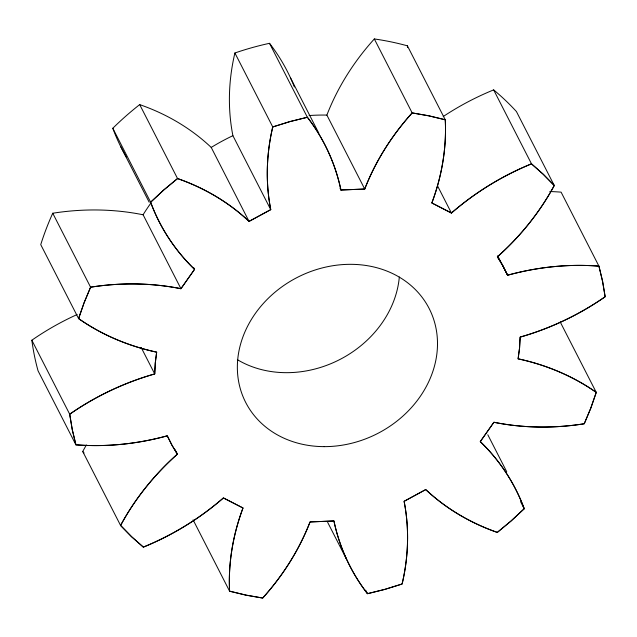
<?xml version="1.0" encoding="UTF-8"?>
<svg xmlns="http://www.w3.org/2000/svg" width="637" height="637" viewBox="0 0 637 637"><rect width="100%" height="100%" fill="white"/><g stroke="black" fill="none" stroke-linecap="round" stroke-linejoin="round"><path stroke-width="0.96" d="M560.21 321.956L596.256 392.384L590.778 408.198L584.248 423.764C554.357 428.502 523.606 428.279 493.906 422.259L480.282 441.608C499.711 460.32 514.943 483.403 524.203 508.748L511.113 520.947L497.306 532.405C470.862 523.224 446.155 508.78 425.723 489.582L404.105 501.319C409.472 528.606 408.508 556.993 402.098 584.01L384.891 589.368L367.485 593.692C350.939 572.424 339.433 547.326 333.931 520.955L310.044 521.942C299.199 549.986 282.812 575.76 262.683 598.047L245.962 595.125L229.591 591.176C228.094 562.901 233.062 534.459 243 507.992L223.412 497.935C199.692 518.622 172.484 535.247 143.341 547.119L131.54 536.68L120.584 525.461C135.044 498.548 154.568 474.469 177.365 454.165L171.95 445.183L167.268 435.819C137.624 443.965 106.578 447.254 75.907 444.809L72.276 429.68L69.696 414.209C95.55 396.206 124.414 382.574 154.711 373.935L155.277 363.05L156.654 352.15C128.793 346.17 101.928 335.022 78.59 318.58L40.744 244.624A301.357 256.679 -27.1 0 1 52.744 213.236A246.161 209.661 -27.1 0 1 143.086 214.773A194.126 165.341 -27.1 0 1 150.451 203.697M549.795 191.522A244.337 208.108 -27.1 0 1 561.101 192.151L598.939 266.147L602.578 281.323L605.15 296.746C579.296 314.758 550.456 328.453 520.15 337.1L519.561 347.929L518.112 358.838C546.013 364.77 572.87 375.989 596.256 392.384L590.778 408.198L584.248 423.764C554.349 428.454 523.606 428.255 493.906 422.259L480.282 441.608C499.687 460.352 514.895 483.411 524.203 508.748L511.113 520.947L497.306 532.405C470.878 523.168 446.171 508.756 425.723 489.582L404.105 501.319C409.432 528.614 408.468 556.977 402.098 584.01L384.891 589.368L367.485 593.692C350.979 572.392 339.457 547.318 333.931 520.955L310.044 521.942C299.159 549.97 282.78 575.729 262.683 598.047L245.962 595.125L229.591 591.176C228.157 562.901 233.086 534.467 243 507.992L223.412 497.935C199.66 518.59 172.468 535.215 143.341 547.119L131.54 536.68L120.584 525.461C135.092 498.572 154.584 474.485 177.365 454.165L171.95 445.183L167.268 435.819C137.608 443.925 106.586 447.214 75.907 444.809L72.276 429.68L69.696 414.209C95.574 396.246 124.422 382.598 154.711 373.935L155.277 363.05L156.654 352.15C128.793 346.146 101.96 334.974 78.59 318.58L84.076 302.814L90.589 287.191L52.744 213.236M294.382 86.982A243.979 207.797 -27.1 0 0 269.515 43.308A266.855 227.29 -27.1 0 0 234.902 52.99L272.747 126.946C266.362 153.971 265.366 182.349 270.741 209.637L249.043 221.397C228.691 202.128 203.967 187.724 177.54 178.551L139.694 104.595A278.035 236.813 -27.1 0 0 112.805 128.26A243.748 207.606 -27.1 0 0 126.437 157.092M596.256 392.384C572.846 376.021 546.005 364.818 518.112 358.838L519.561 347.929L520.15 337.1C550.448 328.437 579.272 314.718 605.15 296.746L602.578 281.323L598.939 266.147C568.268 263.71 537.238 267.078 507.593 275.216L502.888 265.796L497.401 256.822C520.246 236.534 539.738 212.408 554.262 185.502L543.305 174.331L531.497 163.844C502.354 175.708 475.194 192.398 451.434 213.029L431.846 202.964C441.783 176.505 446.744 148.055 445.255 119.78L428.884 115.83L412.163 112.908C392.018 135.203 375.599 160.978 364.722 189.038L340.914 190.001C335.42 163.629 323.883 138.54 307.36 117.264L289.946 121.587L272.747 126.946C266.385 153.979 265.422 182.341 270.741 209.637L249.043 221.397C228.675 202.144 203.951 187.772 177.54 178.551L163.733 190.009L150.643 202.208C159.903 227.552 175.127 250.636 194.556 269.347L180.94 288.704C151.232 282.748 120.489 282.454 90.589 287.191L84.076 302.814L78.59 318.58M340.015 188.241L340.914 190.001L364.722 189.038C375.615 160.994 392.058 135.243 412.163 112.908L428.884 115.83L445.255 119.78C446.696 148.063 441.744 176.481 431.846 202.964L451.434 213.029C475.21 192.414 502.378 175.756 531.497 163.844L543.305 174.331L554.262 185.502C539.706 212.392 520.222 236.502 497.401 256.822L502.888 265.796L507.593 275.216C537.246 267.094 568.26 263.766 598.939 266.147M90.589 287.191C120.489 282.51 151.232 282.772 180.94 288.704L194.556 269.347L193.656 267.588M194.556 269.347C175.159 250.604 159.951 227.544 150.643 202.208L163.733 190.009L177.54 178.551M272.747 126.946L289.946 121.587L307.36 117.264C323.851 138.571 335.38 163.637 340.914 190.001M554.262 185.502L516.424 111.547A301.405 256.711 -27.1 0 0 493.651 89.889A246.161 209.661 -27.1 0 0 443.225 116.531M493.651 89.889L531.497 163.844M445.255 119.78L407.409 45.824A243.748 207.606 -27.1 0 1 407.513 47.544M497.68 255.843L507.593 275.216M309.072 115.544A195.949 166.894 -27.1 0 1 326.877 115.082A243.246 207.176 -27.1 0 1 374.325 38.953L412.163 112.908M437.468 185.733L451.434 213.029M326.877 115.082L364.722 189.038M487.807 434.76L506.726 471.738M520.604 501.709L524.203 508.748M290.432 77.722L318.811 133.189M269.515 43.308L307.36 117.264M234.902 52.99A243.979 207.797 -27.1 0 0 232.895 135.681L270.741 209.637M139.678 104.611A241.861 205.998 -27.1 0 1 211.221 147.426L249.043 221.397M365.678 590.173L367.485 593.692M327.657 522.324L346.576 559.302M112.797 128.252L150.643 202.208M120.807 146.773L149.193 202.24M143.094 214.749L180.94 288.704M141.191 347.523L154.711 373.935M175.111 449.77L177.365 454.165M193.091 519.856L229.591 591.176M69.696 414.209L31.85 340.254A297.989 253.805 -27.1 0 0 38.061 370.853L75.907 444.809M86.369 444.976A244.982 208.657 -27.1 0 0 82.73 451.506L120.584 525.461M211.197 147.442A196.666 167.507 -27.1 0 1 232.895 135.681M374.317 38.945A278.035 236.813 -27.1 0 1 407.409 45.832M84.068 452.947A286.483 244.003 -27.1 0 1 82.738 451.506M31.826 340.222A244.337 208.108 -27.1 0 1 77.173 314.519M399.327 276.999A103.059 87.779 -27.1 0 1 339.473 359.706A103.059 87.779 -27.1 0 1 237.402 359.69M324.225 446.633A103.059 87.779 -27.1 0 0 429.935 310.076A103.059 87.779 -27.1 0 0 258.112 309.717A103.059 87.779 -27.1 0 0 324.225 446.633"/></g></svg>
